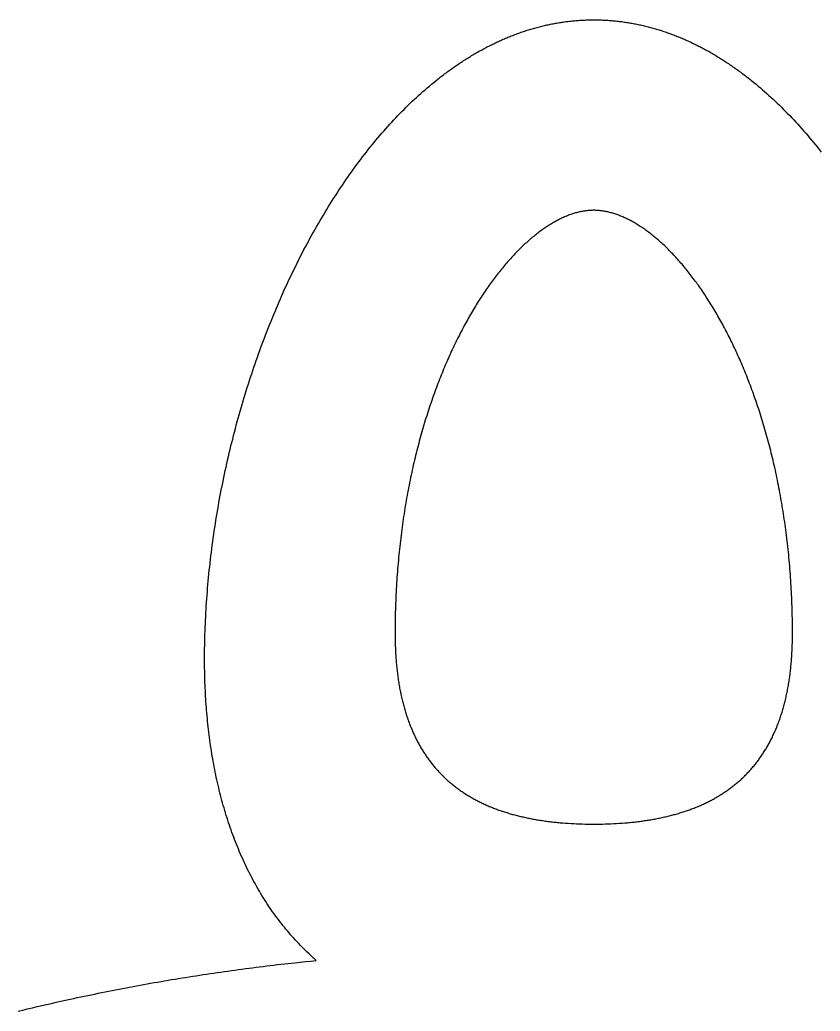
# Model space of a CAD drawing. Extents: x 156 to 510, y 849 to 1306.
# Drawn here: x 370.13 to 391.92, y 1086.59 to 1113.58 of the extents above; entities that cross this region are included whole.
import ezdxf

# ---------------------------------------------------------------- set-up
doc = ezdxf.new("R2010")
doc.units = 0
doc.layers.add('color#3f3f3fff', color=1, linetype='CONTINUOUS')

msp = doc.modelspace()

# ---------------------------------------------------------------- linework, layer by layer
at = {"layer": 'color#3f3f3fff'}
msp.add_lwpolyline([(370.081, 1086.592), (370.21, 1086.623), (370.339, 1086.654), (370.468, 1086.685), (370.597, 1086.715), (370.726, 1086.745), (370.855, 1086.775), (370.984, 1086.804), (371.113, 1086.833), (371.242, 1086.862), (371.372, 1086.891), (371.501, 1086.919), (371.596, 1086.94), (371.691, 1086.96), (371.785, 1086.98), (371.88, 1087), (371.975, 1087.02), (372.07, 1087.04), (372.165, 1087.059), (372.259, 1087.079), (372.354, 1087.098), (372.449, 1087.117), (372.544, 1087.136), (372.639, 1087.155), (372.734, 1087.173), (372.83, 1087.192), (372.925, 1087.21), (373.02, 1087.228), (373.115, 1087.246), (373.21, 1087.264), (373.305, 1087.282), (373.401, 1087.299), (373.496, 1087.317), (373.591, 1087.334), (373.687, 1087.351), (373.782, 1087.368), (373.877, 1087.384), (373.973, 1087.401), (374.068, 1087.417), (374.164, 1087.434), (374.259, 1087.45), (374.355, 1087.466), (374.45, 1087.481), (374.546, 1087.497), (374.641, 1087.512), (374.737, 1087.528), (374.833, 1087.543), (374.928, 1087.558), (375.024, 1087.573), (375.12, 1087.587), (375.216, 1087.602), (375.311, 1087.616), (375.407, 1087.63), (375.503, 1087.644), (375.599, 1087.658), (375.695, 1087.672), (375.791, 1087.685), (375.887, 1087.699), (375.983, 1087.712), (376.078, 1087.725), (376.174, 1087.738), (376.27, 1087.75), (376.367, 1087.763), (376.463, 1087.775), (376.559, 1087.788), (376.655, 1087.8), (376.751, 1087.812), (376.847, 1087.823), (376.943, 1087.835), (377.039, 1087.846), (377.136, 1087.858), (377.232, 1087.869), (377.328, 1087.88), (377.424, 1087.89), (377.521, 1087.901), (377.617, 1087.911), (377.762, 1087.927), (377.907, 1087.942), (378.052, 1087.957), (378.197, 1087.971), (378.172, 1087.993), (378.147, 1088.015), (378.122, 1088.037), (378.098, 1088.059), (378.073, 1088.082), (378.049, 1088.104), (378.001, 1088.15), (377.953, 1088.195), (377.905, 1088.241), (377.858, 1088.288), (377.812, 1088.335), (377.765, 1088.382), (377.72, 1088.43), (377.674, 1088.478), (377.63, 1088.527), (377.585, 1088.575), (377.541, 1088.625), (377.498, 1088.674), (377.455, 1088.724), (377.412, 1088.775), (377.37, 1088.825), (377.328, 1088.877), (377.286, 1088.928), (377.246, 1088.98), (377.205, 1089.032), (377.165, 1089.085), (377.125, 1089.138), (377.086, 1089.191), (377.047, 1089.245), (377.009, 1089.299), (376.971, 1089.353), (376.933, 1089.408), (376.896, 1089.463), (376.859, 1089.518), (376.823, 1089.574), (376.787, 1089.63), (376.752, 1089.687), (376.717, 1089.743), (376.682, 1089.8), (376.648, 1089.858), (376.614, 1089.916), (376.581, 1089.974), (376.548, 1090.032), (376.515, 1090.091), (376.483, 1090.15), (376.451, 1090.209), (376.42, 1090.269), (376.389, 1090.329), (376.359, 1090.389), (376.328, 1090.45), (376.299, 1090.511), (376.269, 1090.572), (376.241, 1090.633), (376.212, 1090.695), (376.184, 1090.757), (376.156, 1090.82), (376.129, 1090.882), (376.102, 1090.945), (376.076, 1091.009), (376.049, 1091.072), (376.024, 1091.136), (375.998, 1091.2), (375.974, 1091.264), (375.949, 1091.329), (375.925, 1091.394), (375.901, 1091.459), (375.878, 1091.525), (375.855, 1091.59), (375.832, 1091.656), (375.81, 1091.723), (375.788, 1091.789), (375.767, 1091.856), (375.746, 1091.923), (375.725, 1091.99), (375.705, 1092.058), (375.685, 1092.126), (375.666, 1092.194), (375.647, 1092.262), (375.628, 1092.33), (375.61, 1092.399), (375.592, 1092.468), (375.574, 1092.537), (375.557, 1092.607), (375.54, 1092.676), (375.523, 1092.746), (375.507, 1092.816), (375.492, 1092.887), (375.476, 1092.957), (375.461, 1093.028), (375.447, 1093.099), (375.433, 1093.17), (375.419, 1093.242), (375.405, 1093.313), (375.392, 1093.385), (375.379, 1093.457), (375.367, 1093.529), (375.355, 1093.602), (375.343, 1093.674), (375.332, 1093.747), (375.321, 1093.82), (375.31, 1093.893), (375.3, 1093.967), (375.29, 1094.04), (375.281, 1094.114), (375.272, 1094.188), (375.263, 1094.262), (375.254, 1094.336), (375.246, 1094.411), (375.239, 1094.486), (375.231, 1094.56), (375.224, 1094.635), (375.218, 1094.711), (375.211, 1094.786), (375.205, 1094.861), (375.2, 1094.937), (375.194, 1095.013), (375.189, 1095.089), (375.185, 1095.165), (375.181, 1095.241), (375.177, 1095.317), (375.173, 1095.394), (375.17, 1095.47), (375.167, 1095.547), (375.165, 1095.624), (375.162, 1095.701), (375.161, 1095.778), (375.159, 1095.856), (375.158, 1095.933), (375.157, 1096.011), (375.157, 1096.088), (375.156, 1096.166), (375.157, 1096.263), (375.157, 1096.359), (375.158, 1096.456), (375.16, 1096.552), (375.162, 1096.649), (375.164, 1096.746), (375.167, 1096.843), (375.17, 1096.94), (375.173, 1097.037), (375.177, 1097.134), (375.182, 1097.231), (375.186, 1097.328), (375.192, 1097.426), (375.197, 1097.523), (375.203, 1097.62), (375.21, 1097.717), (375.216, 1097.815), (375.224, 1097.912), (375.231, 1098.01), (375.239, 1098.107), (375.248, 1098.204), (375.256, 1098.302), (375.266, 1098.399), (375.275, 1098.497), (375.285, 1098.594), (375.296, 1098.692), (375.306, 1098.789), (375.318, 1098.887), (375.329, 1098.984), (375.341, 1099.082), (375.353, 1099.179), (375.366, 1099.276), (375.379, 1099.374), (375.393, 1099.471), (375.407, 1099.568), (375.421, 1099.665), (375.436, 1099.763), (375.451, 1099.86), (375.466, 1099.957), (375.482, 1100.054), (375.498, 1100.151), (375.514, 1100.248), (375.531, 1100.345), (375.548, 1100.442), (375.566, 1100.538), (375.584, 1100.635), (375.603, 1100.731), (375.621, 1100.828), (375.64, 1100.924), (375.66, 1101.021), (375.68, 1101.117), (375.7, 1101.213), (375.72, 1101.309), (375.741, 1101.405), (375.763, 1101.501), (375.784, 1101.596), (375.806, 1101.692), (375.829, 1101.788), (375.851, 1101.883), (375.874, 1101.978), (375.898, 1102.073), (375.922, 1102.168), (375.946, 1102.263), (375.97, 1102.358), (375.995, 1102.452), (376.02, 1102.546), (376.046, 1102.641), (376.071, 1102.735), (376.098, 1102.829), (376.124, 1102.922), (376.151, 1103.016), (376.178, 1103.109), (376.206, 1103.203), (376.234, 1103.296), (376.262, 1103.389), (376.291, 1103.481), (376.319, 1103.574), (376.349, 1103.666), (376.378, 1103.758), (376.408, 1103.85), (376.438, 1103.942), (376.469, 1104.033), (376.5, 1104.125), (376.531, 1104.216), (376.563, 1104.307), (376.594, 1104.397), (376.627, 1104.488), (376.659, 1104.578), (376.692, 1104.668), (376.725, 1104.758), (376.759, 1104.847), (376.792, 1104.937), (376.826, 1105.026), (376.861, 1105.114), (376.895, 1105.203), (376.931, 1105.291), (376.966, 1105.379), (377.002, 1105.467), (377.037, 1105.554), (377.074, 1105.641), (377.11, 1105.728), (377.147, 1105.815), (377.184, 1105.901), (377.222, 1105.987), (377.26, 1106.073), (377.298, 1106.159), (377.336, 1106.244), (377.375, 1106.329), (377.414, 1106.413), (377.453, 1106.498), (377.493, 1106.582), (377.533, 1106.665), (377.573, 1106.749), (377.613, 1106.832), (377.654, 1106.914), (377.695, 1106.997), (377.736, 1107.079), (377.778, 1107.16), (377.82, 1107.242), (377.862, 1107.323), (377.904, 1107.403), (377.947, 1107.484), (377.99, 1107.564), (378.033, 1107.643), (378.077, 1107.722), (378.121, 1107.801), (378.165, 1107.88), (378.209, 1107.958), (378.254, 1108.036), (378.299, 1108.113), (378.344, 1108.19), (378.39, 1108.266), (378.435, 1108.343), (378.482, 1108.419), (378.528, 1108.494), (378.574, 1108.569), (378.621, 1108.644), (378.668, 1108.718), (378.716, 1108.791), (378.763, 1108.865), (378.811, 1108.938), (378.859, 1109.01), (378.908, 1109.082), (378.956, 1109.154), (379.005, 1109.225), (379.054, 1109.296), (379.104, 1109.366), (379.154, 1109.436), (379.203, 1109.506), (379.254, 1109.575), (379.304, 1109.643), (379.355, 1109.711), (379.406, 1109.779), (379.457, 1109.846), (379.508, 1109.913), (379.56, 1109.979), (379.612, 1110.045), (379.664, 1110.11), (379.716, 1110.175), (379.769, 1110.239), (379.822, 1110.303), (379.875, 1110.366), (379.928, 1110.429), (379.982, 1110.491), (380.035, 1110.553), (380.089, 1110.614), (380.144, 1110.675), (380.198, 1110.735), (380.253, 1110.795), (380.308, 1110.854), (380.363, 1110.913), (380.418, 1110.971), (380.474, 1111.028), (380.53, 1111.085), (380.586, 1111.142), (380.642, 1111.198), (380.698, 1111.253), (380.755, 1111.308), (380.812, 1111.362), (380.869, 1111.416), (380.926, 1111.469), (380.984, 1111.522), (381.042, 1111.574), (381.1, 1111.625), (381.158, 1111.676), (381.216, 1111.726), (381.275, 1111.776), (381.334, 1111.825), (381.393, 1111.874), (381.452, 1111.922), (381.511, 1111.969), (381.541, 1111.992), (381.571, 1112.016), (381.601, 1112.039), (381.631, 1112.062), (381.661, 1112.085), (381.691, 1112.107), (381.721, 1112.13), (381.751, 1112.152), (381.781, 1112.174), (381.811, 1112.196), (381.842, 1112.218), (381.872, 1112.24), (381.902, 1112.261), (381.933, 1112.283), (381.963, 1112.304), (381.994, 1112.325), (382.024, 1112.346), (382.055, 1112.367), (382.086, 1112.388), (382.116, 1112.408), (382.147, 1112.428), (382.178, 1112.449), (382.209, 1112.469), (382.24, 1112.488), (382.271, 1112.508), (382.302, 1112.528), (382.333, 1112.547), (382.364, 1112.566), (382.395, 1112.585), (382.426, 1112.604), (382.457, 1112.623), (382.488, 1112.641), (382.52, 1112.659), (382.551, 1112.678), (382.583, 1112.696), (382.614, 1112.713), (382.645, 1112.731), (382.677, 1112.749), (382.709, 1112.766), (382.74, 1112.783), (382.772, 1112.8), (382.804, 1112.817), (382.835, 1112.834), (382.867, 1112.85), (382.899, 1112.866), (382.931, 1112.883), (382.963, 1112.899), (382.995, 1112.914), (383.027, 1112.93), (383.059, 1112.945), (383.091, 1112.961), (383.123, 1112.976), (383.155, 1112.991), (383.188, 1113.006), (383.22, 1113.02), (383.252, 1113.035), (383.285, 1113.049), (383.317, 1113.063), (383.349, 1113.077), (383.382, 1113.09), (383.415, 1113.104), (383.447, 1113.117), (383.48, 1113.13), (383.512, 1113.143), (383.545, 1113.156), (383.578, 1113.169), (383.611, 1113.181), (383.643, 1113.193), (383.676, 1113.206), (383.709, 1113.217), (383.742, 1113.229), (383.775, 1113.241), (383.808, 1113.252), (383.841, 1113.263), (383.874, 1113.274), (383.907, 1113.285), (383.941, 1113.296), (383.974, 1113.306), (384.007, 1113.316), (384.04, 1113.326), (384.074, 1113.336), (384.107, 1113.346), (384.141, 1113.355), (384.174, 1113.365), (384.207, 1113.374), (384.241, 1113.383), (384.275, 1113.391), (384.308, 1113.4), (384.342, 1113.408), (384.375, 1113.416), (384.409, 1113.424), (384.443, 1113.432), (384.477, 1113.44), (384.511, 1113.447), (384.544, 1113.454), (384.578, 1113.461), (384.612, 1113.468), (384.646, 1113.474), (384.68, 1113.481), (384.714, 1113.487), (384.748, 1113.493), (384.782, 1113.499), (384.817, 1113.504), (384.851, 1113.51), (384.885, 1113.515), (384.919, 1113.52), (384.954, 1113.525), (384.988, 1113.53), (385.022, 1113.534), (385.057, 1113.538), (385.091, 1113.542), (385.126, 1113.546), (385.16, 1113.55), (385.195, 1113.553), (385.229, 1113.556), (385.264, 1113.559), (385.298, 1113.562), (385.333, 1113.565), (385.368, 1113.567), (385.403, 1113.569), (385.437, 1113.571), (385.472, 1113.573), (385.507, 1113.574), (385.542, 1113.576), (385.577, 1113.577), (385.612, 1113.578), (385.647, 1113.579), (385.682, 1113.579), (385.717, 1113.58), (385.752, 1113.58), (385.787, 1113.58), (385.822, 1113.579), (385.857, 1113.579), (385.892, 1113.578), (385.927, 1113.577), (385.962, 1113.576), (385.996, 1113.574), (386.031, 1113.573), (386.066, 1113.571), (386.101, 1113.569), (386.136, 1113.567), (386.17, 1113.565), (386.205, 1113.562), (386.24, 1113.559), (386.274, 1113.556), (386.309, 1113.553), (386.343, 1113.55), (386.378, 1113.546), (386.412, 1113.542), (386.447, 1113.538), (386.481, 1113.534), (386.515, 1113.53), (386.55, 1113.525), (386.584, 1113.52), (386.618, 1113.515), (386.652, 1113.51), (386.687, 1113.504), (386.721, 1113.499), (386.755, 1113.493), (386.789, 1113.487), (386.823, 1113.481), (386.857, 1113.474), (386.891, 1113.468), (386.925, 1113.461), (386.959, 1113.454), (386.993, 1113.447), (387.027, 1113.44), (387.06, 1113.432), (387.094, 1113.424), (387.128, 1113.416), (387.162, 1113.408), (387.195, 1113.4), (387.229, 1113.391), (387.262, 1113.383), (387.296, 1113.374), (387.329, 1113.365), (387.363, 1113.355), (387.396, 1113.346), (387.43, 1113.336), (387.463, 1113.326), (387.496, 1113.316), (387.53, 1113.306), (387.563, 1113.296), (387.596, 1113.285), (387.629, 1113.274), (387.662, 1113.263), (387.695, 1113.252), (387.728, 1113.241), (387.761, 1113.229), (387.794, 1113.217), (387.827, 1113.206), (387.86, 1113.193), (387.893, 1113.181), (387.926, 1113.169), (387.958, 1113.156), (387.991, 1113.143), (388.024, 1113.13), (388.056, 1113.117), (388.089, 1113.104), (388.121, 1113.09), (388.154, 1113.077), (388.186, 1113.063), (388.219, 1113.049), (388.251, 1113.035), (388.283, 1113.02), (388.316, 1113.006), (388.348, 1112.991), (388.38, 1112.976), (388.412, 1112.961), (388.444, 1112.945), (388.476, 1112.93), (388.509, 1112.914), (388.54, 1112.899), (388.572, 1112.883), (388.604, 1112.866), (388.636, 1112.85), (388.668, 1112.834), (388.7, 1112.817), (388.731, 1112.8), (388.763, 1112.783), (388.795, 1112.766), (388.826, 1112.749), (388.858, 1112.731), (388.889, 1112.713), (388.921, 1112.696), (388.952, 1112.678), (388.984, 1112.659), (389.015, 1112.641), (389.046, 1112.623), (389.077, 1112.604), (389.109, 1112.585), (389.14, 1112.566), (389.171, 1112.547), (389.202, 1112.528), (389.233, 1112.508), (389.264, 1112.488), (389.295, 1112.469), (389.326, 1112.449), (389.356, 1112.428), (389.387, 1112.408), (389.418, 1112.388), (389.448, 1112.367), (389.479, 1112.346), (389.51, 1112.325), (389.54, 1112.304), (389.571, 1112.283), (389.601, 1112.261), (389.631, 1112.24), (389.662, 1112.218), (389.692, 1112.196), (389.722, 1112.174), (389.752, 1112.152), (389.783, 1112.13), (389.813, 1112.107), (389.843, 1112.085), (389.873, 1112.062), (389.903, 1112.039), (389.932, 1112.016), (389.962, 1111.992), (389.992, 1111.969), (390.052, 1111.922), (390.111, 1111.874), (390.17, 1111.825), (390.229, 1111.776), (390.287, 1111.726), (390.346, 1111.676), (390.404, 1111.625), (390.462, 1111.574), (390.519, 1111.522), (390.577, 1111.469), (390.634, 1111.416), (390.691, 1111.362), (390.748, 1111.308), (390.805, 1111.253), (390.862, 1111.198), (390.918, 1111.142), (390.974, 1111.085), (391.03, 1111.028), (391.085, 1110.971), (391.141, 1110.913), (391.196, 1110.854), (391.251, 1110.795), (391.305, 1110.735), (391.36, 1110.675), (391.414, 1110.614), (391.468, 1110.553), (391.522, 1110.491), (391.575, 1110.429), (391.629, 1110.366), (391.682, 1110.303), (391.735, 1110.239), (391.787, 1110.175), (391.84, 1110.11), (391.892, 1110.045), (391.944, 1109.979)], dxfattribs=at)
msp.add_lwpolyline([(385.752, 1091.685), (385.831, 1091.685), (385.91, 1091.686), (385.988, 1091.687), (386.066, 1091.689), (386.143, 1091.691), (386.22, 1091.694), (386.296, 1091.698), (386.372, 1091.702), (386.447, 1091.706), (386.521, 1091.711), (386.596, 1091.717), (386.669, 1091.723), (386.706, 1091.727), (386.742, 1091.73), (386.779, 1091.734), (386.815, 1091.737), (386.851, 1091.741), (386.887, 1091.745), (386.923, 1091.75), (386.958, 1091.754), (386.994, 1091.758), (387.029, 1091.763), (387.065, 1091.768), (387.1, 1091.773), (387.135, 1091.778), (387.17, 1091.783), (387.204, 1091.788), (387.239, 1091.793), (387.273, 1091.799), (387.308, 1091.805), (387.342, 1091.811), (387.376, 1091.817), (387.41, 1091.823), (387.444, 1091.829), (387.477, 1091.836), (387.511, 1091.842), (387.544, 1091.849), (387.577, 1091.856), (387.611, 1091.863), (387.644, 1091.87), (387.676, 1091.878), (387.709, 1091.885), (387.742, 1091.893), (387.774, 1091.901), (387.806, 1091.908), (387.838, 1091.917), (387.87, 1091.925), (387.902, 1091.933), (387.934, 1091.942), (387.966, 1091.95), (387.997, 1091.959), (388.028, 1091.968), (388.06, 1091.977), (388.091, 1091.987), (388.121, 1091.996), (388.152, 1092.006), (388.183, 1092.016), (388.213, 1092.025), (388.243, 1092.036), (388.274, 1092.046), (388.304, 1092.056), (388.334, 1092.067), (388.363, 1092.077), (388.393, 1092.088), (388.422, 1092.099), (388.452, 1092.11), (388.481, 1092.122), (388.51, 1092.133), (388.539, 1092.145), (388.567, 1092.156), (388.596, 1092.168), (388.624, 1092.18), (388.653, 1092.193), (388.681, 1092.205), (388.709, 1092.218), (388.737, 1092.23), (388.765, 1092.243), (388.792, 1092.256), (388.82, 1092.27), (388.847, 1092.283), (388.874, 1092.296), (388.901, 1092.31), (388.928, 1092.324), (388.954, 1092.338), (388.981, 1092.352), (389.007, 1092.366), (389.034, 1092.381), (389.06, 1092.396), (389.086, 1092.41), (389.111, 1092.425), (389.137, 1092.441), (389.163, 1092.456), (389.188, 1092.471), (389.213, 1092.487), (389.238, 1092.503), (389.263, 1092.519), (389.288, 1092.535), (389.312, 1092.551), (389.337, 1092.568), (389.361, 1092.584), (389.385, 1092.601), (389.409, 1092.618), (389.433, 1092.635), (389.457, 1092.652), (389.48, 1092.67), (389.504, 1092.687), (389.527, 1092.705), (389.55, 1092.723), (389.573, 1092.741), (389.596, 1092.76), (389.618, 1092.778), (389.641, 1092.797), (389.663, 1092.816), (389.685, 1092.835), (389.707, 1092.854), (389.729, 1092.873), (389.751, 1092.893), (389.772, 1092.912), (389.793, 1092.932), (389.815, 1092.952), (389.836, 1092.972), (389.857, 1092.993), (389.877, 1093.013), (389.898, 1093.034), (389.918, 1093.055), (389.939, 1093.076), (389.959, 1093.097), (389.979, 1093.118), (389.999, 1093.14), (390.018, 1093.162), (390.038, 1093.184), (390.057, 1093.206), (390.076, 1093.228), (390.095, 1093.251), (390.114, 1093.273), (390.133, 1093.296), (390.151, 1093.319), (390.17, 1093.342), (390.188, 1093.366), (390.206, 1093.389), (390.224, 1093.413), (390.241, 1093.437), (390.259, 1093.461), (390.276, 1093.485), (390.294, 1093.509), (390.311, 1093.534), (390.328, 1093.559), (390.344, 1093.584), (390.361, 1093.609), (390.377, 1093.634), (390.394, 1093.66), (390.41, 1093.685), (390.426, 1093.711), (390.441, 1093.737), (390.457, 1093.764), (390.473, 1093.79), (390.488, 1093.817), (390.503, 1093.843), (390.518, 1093.87), (390.533, 1093.898), (390.547, 1093.925), (390.562, 1093.952), (390.576, 1093.98), (390.59, 1094.008), (390.604, 1094.036), (390.618, 1094.064), (390.631, 1094.093), (390.645, 1094.122), (390.658, 1094.15), (390.671, 1094.179), (390.684, 1094.209), (390.697, 1094.238), (390.71, 1094.268), (390.722, 1094.297), (390.734, 1094.327), (390.747, 1094.358), (390.758, 1094.388), (390.77, 1094.418), (390.782, 1094.449), (390.793, 1094.48), (390.805, 1094.511), (390.816, 1094.543), (390.827, 1094.574), (390.837, 1094.606), (390.848, 1094.638), (390.858, 1094.67), (390.869, 1094.702), (390.879, 1094.734), (390.888, 1094.767), (390.898, 1094.8), (390.908, 1094.833), (390.917, 1094.866), (390.926, 1094.9), (390.935, 1094.933), (390.944, 1094.967), (390.953, 1095.001), (390.961, 1095.035), (390.97, 1095.07), (390.978, 1095.104), (390.986, 1095.139), (390.994, 1095.174), (391.001, 1095.209), (391.009, 1095.245), (391.016, 1095.28), (391.023, 1095.316), (391.03, 1095.352), (391.037, 1095.388), (391.044, 1095.425), (391.05, 1095.461), (391.056, 1095.498), (391.062, 1095.535), (391.068, 1095.572), (391.074, 1095.61), (391.079, 1095.647), (391.085, 1095.685), (391.09, 1095.723), (391.095, 1095.761), (391.1, 1095.8), (391.104, 1095.838), (391.109, 1095.877), (391.113, 1095.916), (391.117, 1095.955), (391.121, 1095.995), (391.125, 1096.034), (391.128, 1096.074), (391.132, 1096.114), (391.135, 1096.154), (391.138, 1096.195), (391.141, 1096.236), (391.143, 1096.276), (391.146, 1096.317), (391.148, 1096.359), (391.15, 1096.4), (391.152, 1096.442), (391.154, 1096.484), (391.156, 1096.526), (391.157, 1096.568), (391.158, 1096.611), (391.159, 1096.654), (391.16, 1096.696), (391.161, 1096.74), (391.161, 1096.783), (391.161, 1096.827), (391.161, 1096.87), (391.161, 1096.953), (391.161, 1097.036), (391.16, 1097.118), (391.159, 1097.2), (391.158, 1097.282), (391.156, 1097.363), (391.154, 1097.445), (391.152, 1097.526), (391.149, 1097.607), (391.147, 1097.687), (391.144, 1097.768), (391.14, 1097.848), (391.137, 1097.927), (391.133, 1098.007), (391.129, 1098.086), (391.124, 1098.166), (391.12, 1098.244), (391.115, 1098.323), (391.109, 1098.401), (391.104, 1098.479), (391.098, 1098.557), (391.092, 1098.635), (391.086, 1098.712), (391.079, 1098.789), (391.072, 1098.866), (391.065, 1098.943), (391.058, 1099.019), (391.05, 1099.095), (391.042, 1099.171), (391.034, 1099.246), (391.026, 1099.322), (391.017, 1099.397), (391.008, 1099.471), (390.999, 1099.546), (390.99, 1099.62), (390.98, 1099.694), (390.97, 1099.768), (390.96, 1099.841), (390.95, 1099.914), (390.939, 1099.987), (390.928, 1100.06), (390.917, 1100.132), (390.906, 1100.204), (390.894, 1100.276), (390.883, 1100.348), (390.871, 1100.419), (390.858, 1100.49), (390.846, 1100.561), (390.833, 1100.631), (390.82, 1100.701), (390.807, 1100.771), (390.794, 1100.841), (390.78, 1100.91), (390.767, 1100.979), (390.753, 1101.048), (390.739, 1101.117), (390.724, 1101.185), (390.71, 1101.253), (390.695, 1101.321), (390.68, 1101.388), (390.665, 1101.456), (390.649, 1101.522), (390.634, 1101.589), (390.618, 1101.655), (390.602, 1101.721), (390.585, 1101.787), (390.569, 1101.853), (390.552, 1101.918), (390.536, 1101.983), (390.519, 1102.047), (390.502, 1102.112), (390.484, 1102.176), (390.467, 1102.24), (390.449, 1102.303), (390.431, 1102.366), (390.413, 1102.429), (390.395, 1102.492), (390.376, 1102.554), (390.357, 1102.616), (390.339, 1102.678), (390.32, 1102.739), (390.301, 1102.8), (390.281, 1102.861), (390.262, 1102.922), (390.242, 1102.982), (390.222, 1103.042), (390.202, 1103.102), (390.182, 1103.161), (390.162, 1103.22), (390.141, 1103.279), (390.121, 1103.337), (390.1, 1103.396), (390.079, 1103.453), (390.058, 1103.511), (390.037, 1103.568), (390.015, 1103.625), (389.994, 1103.682), (389.972, 1103.738), (389.95, 1103.794), (389.928, 1103.85), (389.906, 1103.906), (389.884, 1103.961), (389.861, 1104.016), (389.839, 1104.07), (389.816, 1104.124), (389.793, 1104.178), (389.77, 1104.232), (389.747, 1104.285), (389.724, 1104.338), (389.701, 1104.391), (389.677, 1104.443), (389.654, 1104.495), (389.63, 1104.547), (389.606, 1104.598), (389.582, 1104.65), (389.558, 1104.7), (389.534, 1104.751), (389.51, 1104.801), (389.485, 1104.851), (389.461, 1104.9), (389.436, 1104.95), (389.411, 1104.998), (389.387, 1105.047), (389.362, 1105.095), (389.337, 1105.143), (389.311, 1105.191), (389.286, 1105.238), (389.261, 1105.285), (389.235, 1105.332), (389.21, 1105.378), (389.184, 1105.424), (389.158, 1105.47), (389.133, 1105.515), (389.107, 1105.56), (389.081, 1105.605), (389.054, 1105.649), (389.028, 1105.693), (389.002, 1105.737), (388.976, 1105.78), (388.949, 1105.823), (388.923, 1105.866), (388.896, 1105.908), (388.869, 1105.95), (388.843, 1105.992), (388.816, 1106.033), (388.789, 1106.074), (388.762, 1106.115), (388.735, 1106.155), (388.708, 1106.195), (388.681, 1106.235), (388.653, 1106.274), (388.626, 1106.313), (388.599, 1106.352), (388.571, 1106.39), (388.544, 1106.428), (388.516, 1106.466), (388.489, 1106.503), (388.461, 1106.54), (388.434, 1106.577), (388.406, 1106.613), (388.378, 1106.649), (388.35, 1106.685), (388.322, 1106.72), (388.294, 1106.755), (388.266, 1106.789), (388.238, 1106.823), (388.21, 1106.857), (388.182, 1106.891), (388.154, 1106.924), (388.126, 1106.957), (388.098, 1106.989), (388.07, 1107.021), (388.042, 1107.053), (388.013, 1107.084), (387.985, 1107.115), (387.957, 1107.146), (387.928, 1107.176), (387.9, 1107.206), (387.872, 1107.236), (387.843, 1107.265), (387.815, 1107.294), (387.786, 1107.323), (387.758, 1107.351), (387.73, 1107.379), (387.701, 1107.406), (387.673, 1107.433), (387.644, 1107.46), (387.616, 1107.486), (387.587, 1107.512), (387.559, 1107.538), (387.53, 1107.563), (387.502, 1107.588), (387.473, 1107.613), (387.445, 1107.637), (387.416, 1107.661), (387.388, 1107.684), (387.359, 1107.707), (387.331, 1107.73), (387.302, 1107.752), (387.274, 1107.774), (387.246, 1107.796), (387.217, 1107.817), (387.189, 1107.838), (387.16, 1107.859), (387.132, 1107.879), (387.104, 1107.898), (387.076, 1107.918), (387.047, 1107.937), (387.019, 1107.955), (386.991, 1107.974), (386.963, 1107.991), (386.935, 1108.009), (386.906, 1108.026), (386.878, 1108.043), (386.85, 1108.059), (386.822, 1108.075), (386.794, 1108.091), (386.766, 1108.106), (386.739, 1108.121), (386.711, 1108.135), (386.683, 1108.149), (386.655, 1108.163), (386.627, 1108.176), (386.6, 1108.189), (386.572, 1108.201), (386.545, 1108.214), (386.517, 1108.225), (386.49, 1108.237), (386.462, 1108.248), (386.435, 1108.258), (386.408, 1108.268), (386.381, 1108.278), (386.354, 1108.288), (386.327, 1108.297), (386.3, 1108.305), (386.273, 1108.313), (386.246, 1108.321), (386.219, 1108.329), (386.192, 1108.336), (386.166, 1108.342), (386.139, 1108.349), (386.113, 1108.354), (386.086, 1108.36), (386.06, 1108.365), (386.034, 1108.369), (386.008, 1108.374), (385.982, 1108.378), (385.956, 1108.381), (385.93, 1108.384), (385.904, 1108.387), (385.879, 1108.389), (385.853, 1108.391), (385.827, 1108.392), (385.802, 1108.393), (385.777, 1108.394), (385.752, 1108.394), (385.726, 1108.394), (385.701, 1108.393), (385.676, 1108.392), (385.65, 1108.391), (385.625, 1108.389), (385.599, 1108.387), (385.573, 1108.384), (385.547, 1108.381), (385.521, 1108.378), (385.495, 1108.374), (385.469, 1108.369), (385.443, 1108.365), (385.417, 1108.36), (385.39, 1108.354), (385.364, 1108.349), (385.337, 1108.342), (385.311, 1108.336), (385.284, 1108.329), (385.257, 1108.321), (385.231, 1108.313), (385.204, 1108.305), (385.177, 1108.297), (385.15, 1108.288), (385.123, 1108.278), (385.095, 1108.268), (385.068, 1108.258), (385.041, 1108.248), (385.013, 1108.237), (384.986, 1108.225), (384.959, 1108.214), (384.931, 1108.201), (384.903, 1108.189), (384.876, 1108.176), (384.848, 1108.163), (384.82, 1108.149), (384.793, 1108.135), (384.765, 1108.121), (384.737, 1108.106), (384.709, 1108.091), (384.681, 1108.075), (384.653, 1108.059), (384.625, 1108.043), (384.597, 1108.026), (384.569, 1108.009), (384.541, 1107.991), (384.512, 1107.974), (384.484, 1107.955), (384.456, 1107.937), (384.428, 1107.918), (384.399, 1107.898), (384.371, 1107.879), (384.343, 1107.859), (384.314, 1107.838), (384.286, 1107.817), (384.258, 1107.796), (384.229, 1107.774), (384.201, 1107.752), (384.172, 1107.73), (384.144, 1107.707), (384.116, 1107.684), (384.087, 1107.661), (384.059, 1107.637), (384.03, 1107.613), (384.002, 1107.588), (383.973, 1107.563), (383.945, 1107.538), (383.916, 1107.512), (383.888, 1107.486), (383.859, 1107.46), (383.831, 1107.433), (383.802, 1107.406), (383.774, 1107.379), (383.745, 1107.351), (383.717, 1107.323), (383.688, 1107.294), (383.66, 1107.265), (383.632, 1107.236), (383.603, 1107.206), (383.575, 1107.176), (383.547, 1107.146), (383.518, 1107.115), (383.49, 1107.084), (383.462, 1107.053), (383.434, 1107.021), (383.405, 1106.989), (383.377, 1106.957), (383.349, 1106.924), (383.321, 1106.891), (383.293, 1106.857), (383.265, 1106.823), (383.237, 1106.789), (383.209, 1106.755), (383.181, 1106.72), (383.153, 1106.685), (383.125, 1106.649), (383.098, 1106.613), (383.07, 1106.577), (383.042, 1106.54), (383.014, 1106.503), (382.987, 1106.466), (382.959, 1106.428), (382.932, 1106.39), (382.905, 1106.352), (382.877, 1106.313), (382.85, 1106.274), (382.823, 1106.235), (382.796, 1106.195), (382.768, 1106.155), (382.741, 1106.115), (382.714, 1106.074), (382.688, 1106.033), (382.661, 1105.992), (382.634, 1105.95), (382.607, 1105.908), (382.581, 1105.866), (382.554, 1105.823), (382.528, 1105.78), (382.501, 1105.737), (382.475, 1105.693), (382.449, 1105.649), (382.423, 1105.605), (382.397, 1105.56), (382.371, 1105.515), (382.345, 1105.47), (382.319, 1105.424), (382.294, 1105.378), (382.268, 1105.332), (382.243, 1105.285), (382.217, 1105.238), (382.192, 1105.191), (382.167, 1105.143), (382.142, 1105.095), (382.117, 1105.047), (382.092, 1104.998), (382.067, 1104.95), (382.043, 1104.9), (382.018, 1104.851), (381.994, 1104.801), (381.969, 1104.751), (381.945, 1104.7), (381.921, 1104.65), (381.897, 1104.598), (381.873, 1104.547), (381.85, 1104.495), (381.826, 1104.443), (381.803, 1104.391), (381.779, 1104.338), (381.756, 1104.285), (381.733, 1104.232), (381.71, 1104.178), (381.687, 1104.124), (381.665, 1104.07), (381.642, 1104.016), (381.62, 1103.961), (381.597, 1103.906), (381.575, 1103.85), (381.553, 1103.794), (381.531, 1103.738), (381.51, 1103.682), (381.488, 1103.625), (381.467, 1103.568), (381.446, 1103.511), (381.424, 1103.453), (381.404, 1103.396), (381.383, 1103.337), (381.362, 1103.279), (381.342, 1103.22), (381.321, 1103.161), (381.301, 1103.102), (381.281, 1103.042), (381.261, 1102.982), (381.242, 1102.922), (381.222, 1102.861), (381.203, 1102.8), (381.184, 1102.739), (381.165, 1102.678), (381.146, 1102.616), (381.127, 1102.554), (381.109, 1102.492), (381.091, 1102.429), (381.072, 1102.366), (381.055, 1102.303), (381.037, 1102.24), (381.019, 1102.176), (381.002, 1102.112), (380.985, 1102.047), (380.968, 1101.983), (380.951, 1101.918), (380.934, 1101.853), (380.918, 1101.787), (380.902, 1101.721), (380.886, 1101.655), (380.87, 1101.589), (380.854, 1101.522), (380.839, 1101.456), (380.824, 1101.388), (380.809, 1101.321), (380.794, 1101.253), (380.779, 1101.185), (380.765, 1101.117), (380.751, 1101.048), (380.737, 1100.979), (380.723, 1100.91), (380.709, 1100.841), (380.696, 1100.771), (380.683, 1100.701), (380.67, 1100.631), (380.657, 1100.561), (380.645, 1100.49), (380.633, 1100.419), (380.621, 1100.348), (380.609, 1100.276), (380.598, 1100.204), (380.586, 1100.132), (380.575, 1100.06), (380.564, 1099.987), (380.554, 1099.914), (380.544, 1099.841), (380.533, 1099.768), (380.524, 1099.694), (380.514, 1099.62), (380.505, 1099.546), (380.495, 1099.471), (380.487, 1099.397), (380.478, 1099.322), (380.47, 1099.246), (380.461, 1099.171), (380.453, 1099.095), (380.446, 1099.019), (380.438, 1098.943), (380.431, 1098.866), (380.425, 1098.789), (380.418, 1098.712), (380.412, 1098.635), (380.406, 1098.557), (380.4, 1098.479), (380.394, 1098.401), (380.389, 1098.323), (380.384, 1098.244), (380.379, 1098.166), (380.375, 1098.086), (380.371, 1098.007), (380.367, 1097.927), (380.363, 1097.848), (380.36, 1097.768), (380.357, 1097.687), (380.354, 1097.607), (380.351, 1097.526), (380.349, 1097.445), (380.347, 1097.363), (380.346, 1097.282), (380.344, 1097.2), (380.343, 1097.118), (380.343, 1097.036), (380.342, 1096.953), (380.342, 1096.87), (380.342, 1096.827), (380.342, 1096.783), (380.343, 1096.74), (380.344, 1096.696), (380.344, 1096.654), (380.345, 1096.611), (380.347, 1096.568), (380.348, 1096.526), (380.35, 1096.484), (380.351, 1096.442), (380.353, 1096.4), (380.355, 1096.359), (380.358, 1096.317), (380.36, 1096.276), (380.363, 1096.236), (380.366, 1096.195), (380.369, 1096.154), (380.372, 1096.114), (380.375, 1096.074), (380.379, 1096.034), (380.382, 1095.995), (380.386, 1095.955), (380.39, 1095.916), (380.395, 1095.877), (380.399, 1095.838), (380.404, 1095.8), (380.409, 1095.761), (380.414, 1095.723), (380.419, 1095.685), (380.424, 1095.647), (380.43, 1095.61), (380.435, 1095.572), (380.441, 1095.535), (380.447, 1095.498), (380.453, 1095.461), (380.46, 1095.425), (380.466, 1095.388), (380.473, 1095.352), (380.48, 1095.316), (380.487, 1095.28), (380.495, 1095.245), (380.502, 1095.209), (380.51, 1095.174), (380.518, 1095.139), (380.526, 1095.104), (380.534, 1095.07), (380.542, 1095.035), (380.551, 1095.001), (380.559, 1094.967), (380.568, 1094.933), (380.577, 1094.9), (380.586, 1094.866), (380.596, 1094.833), (380.605, 1094.8), (380.615, 1094.767), (380.625, 1094.734), (380.635, 1094.702), (380.645, 1094.67), (380.656, 1094.638), (380.666, 1094.606), (380.677, 1094.574), (380.688, 1094.543), (380.699, 1094.511), (380.71, 1094.48), (380.722, 1094.449), (380.733, 1094.418), (380.745, 1094.388), (380.757, 1094.358), (380.769, 1094.327), (380.781, 1094.297), (380.794, 1094.268), (380.806, 1094.238), (380.819, 1094.209), (380.832, 1094.179), (380.845, 1094.15), (380.858, 1094.122), (380.872, 1094.093), (380.886, 1094.064), (380.899, 1094.036), (380.913, 1094.008), (380.927, 1093.98), (380.942, 1093.952), (380.956, 1093.925), (380.971, 1093.898), (380.986, 1093.87), (381.001, 1093.843), (381.016, 1093.817), (381.031, 1093.79), (381.046, 1093.764), (381.062, 1093.737), (381.078, 1093.711), (381.094, 1093.685), (381.11, 1093.66), (381.126, 1093.634), (381.142, 1093.609), (381.159, 1093.584), (381.176, 1093.559), (381.193, 1093.534), (381.21, 1093.509), (381.227, 1093.485), (381.244, 1093.461), (381.262, 1093.437), (381.28, 1093.413), (381.298, 1093.389), (381.316, 1093.366), (381.334, 1093.342), (381.352, 1093.319), (381.371, 1093.296), (381.389, 1093.273), (381.408, 1093.251), (381.427, 1093.228), (381.446, 1093.206), (381.466, 1093.184), (381.485, 1093.162), (381.505, 1093.14), (381.525, 1093.118), (381.545, 1093.097), (381.565, 1093.076), (381.585, 1093.055), (381.605, 1093.034), (381.626, 1093.013), (381.647, 1092.993), (381.668, 1092.972), (381.689, 1092.952), (381.71, 1092.932), (381.731, 1092.912), (381.753, 1092.893), (381.774, 1092.873), (381.796, 1092.854), (381.818, 1092.835), (381.84, 1092.816), (381.863, 1092.797), (381.885, 1092.778), (381.908, 1092.76), (381.931, 1092.741), (381.953, 1092.723), (381.977, 1092.705), (382, 1092.687), (382.023, 1092.67), (382.047, 1092.652), (382.07, 1092.635), (382.094, 1092.618), (382.118, 1092.601), (382.142, 1092.584), (382.167, 1092.568), (382.191, 1092.551), (382.216, 1092.535), (382.24, 1092.519), (382.265, 1092.503), (382.29, 1092.487), (382.315, 1092.471), (382.341, 1092.456), (382.366, 1092.441), (382.392, 1092.425), (382.418, 1092.41), (382.444, 1092.396), (382.47, 1092.381), (382.496, 1092.366), (382.522, 1092.352), (382.549, 1092.338), (382.576, 1092.324), (382.602, 1092.31), (382.629, 1092.296), (382.657, 1092.283), (382.684, 1092.27), (382.711, 1092.256), (382.739, 1092.243), (382.767, 1092.23), (382.794, 1092.218), (382.822, 1092.205), (382.851, 1092.193), (382.879, 1092.18), (382.907, 1092.168), (382.936, 1092.156), (382.965, 1092.145), (382.993, 1092.133), (383.022, 1092.122), (383.052, 1092.11), (383.081, 1092.099), (383.11, 1092.088), (383.14, 1092.077), (383.17, 1092.067), (383.2, 1092.056), (383.23, 1092.046), (383.26, 1092.036), (383.29, 1092.025), (383.321, 1092.016), (383.351, 1092.006), (383.382, 1091.996), (383.413, 1091.987), (383.444, 1091.977), (383.475, 1091.968), (383.506, 1091.959), (383.538, 1091.95), (383.569, 1091.942), (383.601, 1091.933), (383.633, 1091.925), (383.665, 1091.917), (383.697, 1091.908), (383.729, 1091.901), (383.762, 1091.893), (383.794, 1091.885), (383.827, 1091.878), (383.86, 1091.87), (383.893, 1091.863), (383.926, 1091.856), (383.959, 1091.849), (383.992, 1091.842), (384.026, 1091.836), (384.06, 1091.829), (384.093, 1091.823), (384.127, 1091.817), (384.161, 1091.811), (384.196, 1091.805), (384.23, 1091.799), (384.264, 1091.793), (384.299, 1091.788), (384.334, 1091.783), (384.369, 1091.778), (384.404, 1091.773), (384.439, 1091.768), (384.474, 1091.763), (384.509, 1091.758), (384.545, 1091.754), (384.581, 1091.75), (384.617, 1091.745), (384.652, 1091.741), (384.689, 1091.737), (384.725, 1091.734), (384.761, 1091.73), (384.798, 1091.727), (384.834, 1091.723), (384.908, 1091.717), (384.982, 1091.711), (385.057, 1091.706), (385.132, 1091.702), (385.207, 1091.698), (385.284, 1091.694), (385.36, 1091.691), (385.438, 1091.689), (385.515, 1091.687), (385.594, 1091.686), (385.672, 1091.685), (385.752, 1091.685)], close=True, dxfattribs=at)

doc.saveas('drawing.dxf')
